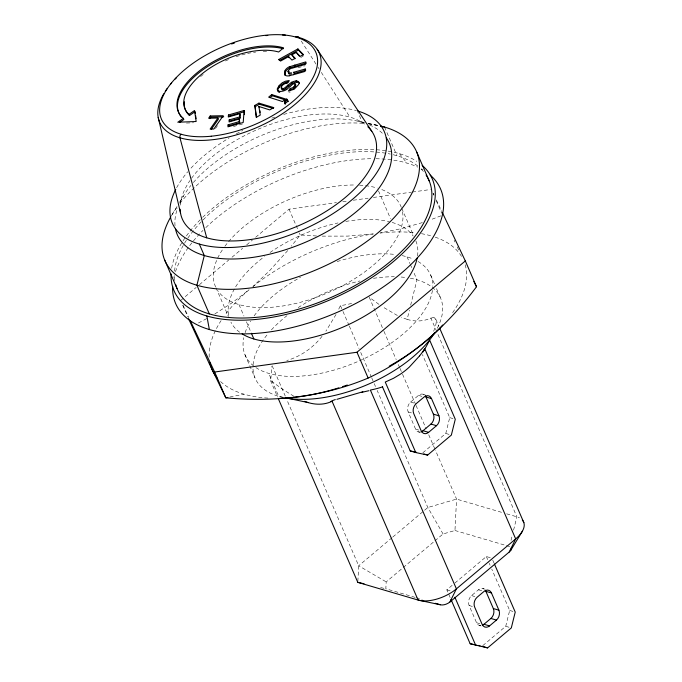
<?xml version="1.0" encoding="UTF-8"?>
<svg xmlns="http://www.w3.org/2000/svg" width="682" height="682" viewBox="0 0 682 682"><rect width="100%" height="100%" fill="white"/><g stroke="black" fill="none" stroke-linecap="round" stroke-linejoin="round"><path stroke-width="0.51" stroke-dasharray="3.41 2.56" d="M434.937 540.817L443.061 533.972L454.962 530.494L456.565 499.105L435.466 450.333M357.854 581.311L358.698 565.77L286.934 399.95M415.116 597.355L385.824 588.762L386.191 581.891L402.44 568.2M436.753 331.665L430.853 318.025C423.513 321.614 414.869 321.759 407.137 319.381L409.405 310.25M410.666 305.169L416.966 279.791L413.659 272.144M422.866 452.771L445.781 433.454L449.711 417.623L422.405 354.529M511.031 540.366L512.301 535.251M513.572 530.127L516.871 516.82L437.179 332.646M482.822 645.598L505.737 626.289L509.667 610.45L491.756 569.061M433.701 331.256C434.792 327.249 438.603 320.463 434.033 317.497M351.656 303.43A89.325 75.063 3.1 0 1 340.454 305.596L338.289 310.054M336.03 314.479L325.885 331.213M172.137 214.532L177.508 205.708M179.664 202.179L183.424 196.007M215.521 128.497L217.865 125.173M316.542 235.981L300.208 234.975L291.367 246.176M322.057 336.286C313.149 347.76 300.736 356.456 286.764 360.539M287.744 250.55L269.629 270.669L253.15 286.321M180.696 300.481L196.169 287.437M199.425 284.692L228.76 259.97M232.016 257.225L242.604 248.299M246.679 244.872L252.383 240.064M255.639 237.319L289.04 209.169L336.482 202.58M420.223 432.03A7.212 5.354 -73.6 0 1 415.602 429.14L408.16 411.937A7.212 5.354 -73.6 0 1 410.615 402.039L418.518 395.381A7.212 5.354 -73.6 0 1 424.034 394.648M392.048 537.672L358.698 565.77L386.191 581.891M392.858 536.981L423.769 510.937M424.579 510.247L427.836 507.51L456.565 499.105L502.566 512.617M403.258 567.518L434.127 541.499M450.163 597.534L446.829 589.836L454.084 583.724M454.894 583.042L486.343 556.546L491.91 558.174M480.759 625.624A7.212 5.354 -73.6 0 1 476.556 622.709L469.105 605.497A7.212 5.354 -73.6 0 1 471.569 595.599L478.483 589.777A7.212 5.354 -73.6 0 1 483.998 589.043M214.847 313.933L232.272 302.68L249.075 289.799A137.099 68.55 -23.4 0 0 224.583 315.604M300.702 57.527L303.115 56.197M206.731 318.596L197.448 323.507M440.939 215.836L430.521 219.792M422.346 222.596L401.323 228.641L380.42 232.894M233.525 126.52L243.704 123.621M298.008 67.748L305.101 65.736M229.885 397.018L244.071 394.196M290.251 92.07L288.827 92.189M342.807 201.702L348.076 200.968M353.344 200.235L368.11 198.189M373.378 197.456L411.331 192.179M412.38 192.034L430.299 189.545M373.284 233.935L347.641 236.1L320.352 236.134M186.459 123.058L193.594 122.769M358.101 121.251L364.231 122.538M368.323 123.399L378.544 125.548M364.341 122.786L362.312 122.351L357.769 111.839M368.391 123.638L378.501 125.786M282.783 397.197L278.691 396.327L268.759 373.386M380.633 587.569L385.824 588.762M423.241 394.264L425.099 394.81M418.518 395.381L422.235 396.472M410.615 402.039L414.332 403.13M449.711 417.623L453.419 418.714M408.16 411.937L411.868 413.028M445.781 433.454L451.348 435.09M415.602 429.14L419.319 430.231M418.305 431.834L420.155 432.379M506.649 513.819L516.871 516.82A28.866 14.433 -23.4 0 1 519.42 517.817M454.962 530.494L505.464 545.319M506.479 545.617L509.505 546.512A7.212 3.606 -23.4 0 1 509.838 546.623M482.762 588.523L484.621 589.069M478.483 589.777L484.049 591.413M471.569 595.599L477.136 597.236M446.829 589.836L452.396 591.473M509.667 610.45L513.376 611.541M469.105 605.497L474.672 607.133M416.122 597.654L422.184 599.435M505.737 626.289L511.304 627.926M476.556 622.709L482.123 624.337M479.25 625.403L481.108 625.94M407.137 319.381L401.221 317.241M397.393 315.502L382.235 306.61M293.925 396.293L282.655 389.311L270.422 380.428A89.325 18.712 73.7 0 0 271.41 366.387M378.979 304.385L370.002 297.812M399.456 153.672L406.89 163.058M301.282 41.065L317.309 66.12M317.88 67.015L319.031 68.805M321.316 72.386L349.943 117.125M443.061 533.972L427.836 507.51L377.18 390.454M433.172 193.211L434.076 195.12M436.335 199.894L441.774 211.335M182.955 305.246L188.846 317.65M458.688 249.962L456.659 245.622M454.118 240.2L454.979 242.042M433.01 193.219L433.837 195.137M436.318 200.866L441.697 213.296M384.58 127.074L396.984 155.752M401.758 208.325L413.343 235.085M430.717 275.23L434.852 284.795M436.506 288.614L440.64 298.17M435.875 319.406L438.841 326.252M378.501 190.9L390.496 218.615M407.043 256.85L409.933 263.542M410.351 264.497L412.005 268.324M492.736 560.101L493.99 562.991M486.343 556.546L488.841 562.318M489.258 563.281L490.085 565.207M369.192 297.19L383.54 330.352M383.966 331.333L396.208 359.619M398.314 364.495L399.584 367.419M400.002 368.399L402.116 373.276M402.533 374.248L415.619 404.486M416.046 405.466L426.173 428.876M428.705 434.732L435.039 449.361M340.454 305.587L342.569 310.463M342.986 311.444L348.903 325.101M349.32 326.073L359.03 348.511M360.718 352.415L371.272 376.796M371.69 377.768L373.804 382.653M374.23 383.625L375.492 386.549M289.04 209.169L298.972 232.11M299.381 233.065L300.208 234.975M272.161 365.808L285.247 396.046M238.981 304.564L243.943 316.03M246.424 321.768L250.976 332.279M270.422 380.428L277.591 397.009M216.015 287.813L228.419 316.482M244.966 354.717L254.898 377.658M182.759 305.255L187.72 316.729M410.325 278.213A101.021 50.511 -23.4 0 1 437.196 328.383M283.61 397.563A101.021 50.511 -23.4 0 1 252.996 368.732M253.082 364.768A101.021 50.511 -23.4 0 1 267.506 334.342M271.402 329.892A101.021 50.511 -23.4 0 1 286.952 315.681M298.196 307.608A101.021 50.511 -23.4 0 1 359.917 280.958M373.489 278.316A101.021 50.511 -23.4 0 1 394.324 276.756M401.195 277.037A101.021 50.511 -23.4 0 1 406.77 277.634M418.057 261.504A101.021 50.511 -23.4 0 1 432.755 286.414M432.405 290.438A101.021 50.511 -23.4 0 1 328.025 371.681A101.021 50.511 -23.4 0 1 243.755 337.726M245.128 332.654A101.021 50.511 -23.4 0 1 250.533 321.248M254.105 315.885A101.021 50.511 -23.4 0 1 300.566 277.242M337.155 261.556A101.021 50.511 -23.4 0 1 395.935 254.574M402.116 255.614A101.021 50.511 -23.4 0 1 413.309 259.109M465.192 264.744A137.099 68.55 -23.4 0 1 451.825 313.788M267.966 398.092A137.099 68.55 -23.4 0 1 220.218 381.204M209.212 357.146A137.099 68.55 -23.4 0 1 221.096 320.634M252.826 286.704A137.099 68.55 -23.4 0 1 373.097 233.986M380.019 233.073A137.099 68.55 -23.4 0 1 415.347 232.792M421.416 233.67A137.099 68.55 -23.4 0 1 432.235 236.194M435.201 237.148A137.099 68.55 -23.4 0 1 461.944 257.131M171.668 268.248A140.714 70.357 -23.4 0 1 200.644 219.34M202.699 217.294A140.714 70.357 -23.4 0 1 416.821 161.387M173.833 277.608A144.32 72.156 -23.4 0 1 174.319 275.605M175.47 271.7A144.32 72.156 -23.4 0 1 202.98 230.414M205.811 227.626A144.32 72.156 -23.4 0 1 373.097 158.71M375.97 158.736A144.32 72.156 -23.4 0 1 417.708 167.116M421.195 168.889A144.32 72.156 -23.4 0 1 422.985 169.912M174.848 280.583A137.099 68.55 -23.4 0 1 174.447 276.449M174.575 271.078A137.099 68.55 -23.4 0 1 254.352 182.401A137.099 68.55 -23.4 0 1 390.3 154.072M393.224 154.737A137.099 68.55 -23.4 0 1 418.398 166.561M421.058 168.957A137.099 68.55 -23.4 0 1 423.658 171.77M175.035 225.751A115.454 57.731 -23.4 0 1 177.618 208.001M179.903 202.528A115.454 57.731 -23.4 0 1 190.909 185.427M193.356 182.512A115.454 57.731 -23.4 0 1 364.103 122.905M369.482 124.925A115.454 57.731 -23.4 0 1 383.616 134.533M176.647 187.695A115.454 57.731 -23.4 0 1 187.763 171.77M190.994 168.139A115.454 57.731 -23.4 0 1 229.135 137.943M236.322 133.825A115.454 57.731 -23.4 0 1 242.792 130.415M271.828 118.122A115.454 57.731 -23.4 0 1 274.795 117.125M283.703 114.405A115.454 57.731 -23.4 0 1 356.439 110.62M180.21 205.137A104.627 52.318 -23.4 0 1 189.928 180.585M191.548 178.266A104.627 52.318 -23.4 0 1 277.821 121.925A104.627 52.318 -23.4 0 1 364.631 124.081M415.858 240.908A101.021 50.511 -23.4 0 1 417.52 256.031M239.689 332.253A101.021 50.511 -23.4 0 1 230.925 322.185M228.589 315.169A101.021 50.511 -23.4 0 1 264.445 256.551M270.046 252.502A101.021 50.511 -23.4 0 1 338.042 222.937M345.8 221.428A101.021 50.511 -23.4 0 1 389.234 221.659M392.15 222.443A101.021 50.511 -23.4 0 1 413.181 236.049M402.533 211.838A101.021 50.511 -23.4 0 1 327.539 292.928A101.021 50.511 -23.4 0 1 217.95 290.958M215.64 286.943A101.021 50.511 -23.4 0 1 222.758 249.297M224.872 246.313A101.021 50.511 -23.4 0 1 355.612 185.01M359.559 185.154A101.021 50.511 -23.4 0 1 377.257 188.027M381.809 189.579A101.021 50.511 -23.4 0 1 401.306 207.354M430.7 318.4A29.079 8.491 -61 0 1 433.982 317.59M171.361 215.844A137.099 68.55 -23.4 0 1 177.03 207.183M179.903 203.389A137.099 68.55 -23.4 0 1 363.165 123.34M367.948 123.792A137.099 68.55 -23.4 0 1 377.896 125.394M200.559 76.665A58.447 29.224 -23.4 0 1 205.026 73.042M225.375 60.988A58.447 29.224 -23.4 0 1 230.235 58.899M236.177 56.691A58.447 29.224 -23.4 0 1 255.81 52.037M263.192 51.423A58.447 29.224 -23.4 0 1 266.705 51.397"/><path stroke-width="1.02" d="M284.863 100.552L284.803 103.826L288.111 101.115L286.73 99.026L284.863 100.552L285.315 104.158M284.846 71.022L284.658 74.329M288.102 71.354L288.699 73.025L291.572 72.863M288.597 72.505L289.151 74.15L291.811 74.074M289.876 67.859A6.999 3.495 -23.4 0 0 285.4 72.156L285.11 75.352M228.444 114.977L228.939 116.128L244.599 111.66L244.105 110.51L228.444 114.977L228.291 116.997L239.8 113.715L240.294 114.857L240.047 118.114L229.706 121.064L229.212 119.913L239.553 116.963L239.8 113.715M229.212 119.913L229.058 121.933L239.399 118.983L239.697 122.777L228.589 125.948L228.095 124.806L239.203 121.635L239.399 118.983M228.095 124.806L227.941 126.826L243.21 122.47L244.105 110.51M244.378 114.644L244.531 112.658M293.354 72.386L305.246 69.001L305.059 71.422L293.473 74.713M281.248 87.177L281.257 87.143A5.686 2.847 -23.4 0 1 281.47 86.708L281.555 86.563A6.632 3.316 -23.4 0 1 281.802 86.188M281.743 88.319L281.76 88.285A5.686 2.847 -23.4 0 1 281.964 87.859L281.981 87.825M278.444 398.961L357.794 582.343L418.1 600.058L440.367 604.772A7.212 3.606 -23.4 0 0 449.941 601.976L456.411 588.856L515.677 538.916A28.866 14.433 -23.4 0 0 522.293 519.957M449.941 601.976L509.207 552.036L515.677 538.916L429.651 340.122L427.375 344.41A125.454 93.127 -73.6 0 1 423.011 351.938M295.204 85.088L294.726 85.847M295.69 86.256L295.221 86.998M423.735 350.565L424.076 349.96M304.701 401.374C313.37 404.852 323.541 405.466 332.074 401.263L418.1 600.058A28.866 14.433 -23.4 0 0 456.411 588.856L370.386 390.061L374.162 389.252A124.934 92.743 -73.6 0 0 382.483 386.865L382.653 386.558M510.741 550.34L522.344 531.269M293.899 86.946A3.623 1.816 -23.4 0 1 290.438 88.328L288.333 91.047L294.164 89.257L298.537 84.645A8.781 4.39 -23.4 0 0 298.69 84.355L298.844 84.005A7.971 3.981 -23.4 0 0 299.074 83.11L299.083 83.016A5.985 2.992 -23.4 0 0 296.525 80.996M289.773 90.842L290.941 89.461A3.623 1.816 -23.4 0 0 294.402 88.089M217.908 118.046L210.116 129.086L213.85 129.009L223.236 115.71L210.218 115.966L208.624 118.225L217.908 118.046L218.402 119.188L211.215 129.384M209.655 118.617L210.712 117.116L223.73 116.852M286.585 83.281L286.764 83.247A7.195 3.598 -23.4 0 1 287.352 83.161L289.228 80.502L285.519 81.209L282.271 82.744L279.535 85.148L277.531 88.191A8.372 4.186 -23.4 0 0 277.276 89.18A6.59 3.299 -23.4 0 0 280.2 91.379M277.779 90.331A8.372 4.186 -23.4 0 1 278.034 89.333C279.629 85.582 284.224 82.053 288.827 81.738M442.226 212.29L465.329 260.933L476.496 286.747C448.04 324.99 411.647 357.888 368.144 378.05C323.413 397.052 273.959 402.269 225.827 397.828L209.221 363.583L188.547 318.639M419.601 355.868L409.217 367.189A80.152 59.496 -73.6 0 1 400.266 374.248L393.548 378.271L385.262 382.048L415.773 452.55L427.64 455.073L451.348 435.09L455.278 419.26L424.767 348.758A102.581 76.145 -73.6 0 1 419.601 355.868M290.14 86.486L292.194 84.704A5.064 2.532 -23.4 0 1 293.124 84.056L293.362 83.946A1.782 0.895 -23.4 0 1 294.53 83.605L294.726 83.622A1.756 0.878 -23.4 0 1 294.965 83.639M287.395 85.531L291.205 82.548M287.889 86.674L291.7 83.69M289.748 86.844L287.139 89.035A7.638 3.819 -23.4 0 1 286.772 89.299L286.687 89.359M285.622 87.126L286.926 85.949M286.96 87.518L287.207 87.296M293.78 86.895L293.814 86.87A4.927 2.464 -23.4 0 0 294.189 86.495L294.334 86.341A6.002 3.001 -23.4 0 0 294.581 86.043L295.101 87.151A6.002 3.001 -23.4 0 1 294.829 87.484L294.684 87.646A4.927 2.464 -23.4 0 1 294.309 88.021L294.309 88.021M286.721 87.731L286.312 88.097M190.201 320.506L214.66 372.014L356.976 352.244L465.329 260.933M421.05 431.842A7.212 5.354 -73.6 0 0 423.028 430.717L430.93 424.059A7.212 5.354 -73.6 0 0 433.385 414.162L425.943 396.958A7.212 5.354 -73.6 0 0 425.261 395.782M431.51 398.586A7.212 5.354 -73.6 0 0 424.085 397.018L416.182 403.676A7.212 5.354 -73.6 0 0 413.727 413.573L421.169 430.777A7.212 5.354 -73.6 0 0 428.594 432.354L436.497 425.696A7.212 5.354 -73.6 0 0 438.952 415.798L431.51 398.586L425.943 396.958M482.413 625.249A7.212 5.354 -73.6 0 0 483.973 624.277L490.887 618.455A7.212 5.354 -73.6 0 0 493.342 608.557L485.899 591.345A7.212 5.354 -73.6 0 0 485.226 590.177M491.466 592.982A7.212 5.354 -73.6 0 0 484.049 591.413L477.136 597.236A7.212 5.354 -73.6 0 0 474.672 607.133L482.123 624.337A7.212 5.354 -73.6 0 0 489.54 625.914L496.453 620.083A7.212 5.354 -73.6 0 0 498.909 610.185L491.466 592.982L485.899 591.345M450.998 599.461L470.162 643.748L487.596 647.9L511.304 627.926L515.234 612.086L494.407 563.954M285.366 101.703L287.233 100.169L286.73 99.026M271.76 94.585L268.648 97.134L282.51 101.558L285.613 99.009L271.76 94.585L272.254 95.736L285.119 99.845M269.919 97.645L272.254 95.736M285.715 88.6L284.965 87.654A4.552 2.276 -23.4 0 1 284.667 87.876L284.462 88.004A2.131 1.066 -23.4 0 1 282.57 88.694L282.484 88.669M285.664 88.643L285.408 88.839A4.552 2.276 -23.4 0 1 285.161 89.018L284.965 89.154A2.131 1.066 -23.4 0 1 283.064 89.845L282.425 88.677M189.008 114.388A58.447 29.224 -23.4 0 1 207.737 69.564A58.447 29.224 -23.4 0 1 278.631 52.003L283.567 47.834A65.668 32.83 -23.4 0 0 203.466 67.885A65.668 32.83 -23.4 0 0 183.356 118.344L177.806 122.231L196.152 121.507L194.549 110.51L189.008 114.388L189.502 115.539L195.052 111.652L195.342 113.655M179.886 122.266L183.85 119.495L183.356 118.344M291.35 82.462L292.288 81.985A5.558 2.779 -23.4 0 1 292.544 81.874L293.354 81.559A5.422 2.711 -23.4 0 1 293.789 81.414L294.394 81.252A5.303 2.651 -23.4 0 1 295.852 81.047M291.845 83.605L292.783 83.136A5.558 2.779 -23.4 0 1 293.038 83.016L293.848 82.701A5.422 2.711 -23.4 0 1 294.283 82.565L294.897 82.403A5.303 2.651 -23.4 0 1 296.346 82.198L296.985 82.19A5.985 2.992 -23.4 0 1 299.534 83.536M254.872 105.395L258.947 103.135L273.832 107.611L269.688 109.904L258.887 106.469L260.26 115.122L256.21 117.364L254.872 105.395L256.594 117.509M255.366 106.537L259.441 104.278L273.337 108.455M303.226 55.046L298.392 50.093L279.407 60.545L278.912 59.402L297.898 48.942L303.422 54.611L300.208 56.376L296.312 52.386L291.819 54.858L295.008 58.763M291.819 54.858L295.178 58.302L291.973 60.076L288.605 56.623L280.541 61.073L278.912 59.402M289.441 66.793L305.8 61.892L305.613 64.304L291.521 68.362M289.935 67.944L306.295 63.034M336.908 399.328L362.858 391.749M294.002 73.494L304.794 70.416M293.26 74.773L292.356 75.02M291.444 75.25L289.347 75.728M227.856 397.418L225.827 397.828L214.66 372.014M295.886 81.039L296.491 81.039M295.221 84.773L294.624 83.613M380.53 126.213L384.58 127.074M285.852 397.845L308.366 402.619M382.483 386.856L410.197 450.913L416.139 452.175M470.162 643.748L476.096 645.01M478.073 645.428L480.051 645.845M357.794 582.343L364.026 583.766M433.385 414.162L438.952 415.798M430.93 424.059L436.497 425.696M423.028 430.717L428.594 432.354M423.931 453.982L427.64 455.073M410.197 450.913L415.773 452.55M493.342 608.557L498.909 610.185M490.887 618.455L496.453 620.083M435.312 603.289L440.367 604.772M483.973 624.277L489.54 625.914M482.029 646.263L487.596 647.9M299.407 56.197L296.312 52.386M317.181 49.326L371.826 131.37M287.233 100.169L288.145 101.567M476.496 286.747L473.828 281.453M416.813 152.282L429.225 180.96M439.677 328.187L523.853 522.651M297.898 48.942L298.392 50.093M305.246 69.001L305.741 70.152M294.829 65.012L295.323 66.154M288.605 56.623L289.1 57.774M293.874 72.241L294.368 73.383M296.329 81.03L296.823 82.181M289.594 66.734L290.089 67.876M295.425 84.056L295.92 85.199M288.06 71.661L288.554 72.812M291.76 82.241L292.254 83.383M284.505 72.744L284.999 73.886M290.217 88.345L290.711 89.487M287.668 85.276L288.162 86.418M278.853 85.983L279.356 87.126M258.947 103.135L259.441 104.278M258.887 106.469L259.39 107.62M356.976 352.244L368.144 378.05M454.894 597.244L475.729 645.385M239.553 116.963L240.047 118.114M239.203 121.635L239.697 122.777M210.218 115.966L210.712 117.116M251.385 333.242L253.866 338.971M199.315 244.062L204.285 255.537L196.91 285.229L209.323 313.899M164.618 259.893L177.03 288.571M206.723 237.822L179.946 137.815A2.89 2.14 -73.6 0 1 181.054 134.226M158.19 117.364L180.56 213.219M206.851 315.979L209.348 329.534M259.842 110.501L260.149 112.419M195.632 115.65L196.066 118.651M295.621 36.615A86.972 43.486 -23.4 0 1 305.263 94.687A86.972 43.486 -23.4 0 1 199.613 140.432A86.972 43.486 -23.4 0 1 163.799 93.69M165.215 91.388A86.972 43.486 -23.4 0 1 167.329 88.31M170.312 84.449A86.972 43.486 -23.4 0 1 171.617 82.914M175.112 79.086A86.972 43.486 -23.4 0 1 176.612 77.569M231.59 43.998A86.972 43.486 -23.4 0 1 234.565 42.94M265.895 35.634A86.972 43.486 -23.4 0 1 267.77 35.43M282.408 34.944A86.972 43.486 -23.4 0 1 285.408 35.114M296.201 37.195A2.89 2.14 -73.6 0 1 298.989 37.484M434.639 332.825A101.021 50.511 -23.4 0 1 286.201 398.066M442.695 325.033A137.099 68.55 -23.4 0 1 389.209 366.166M347.3 385.015A137.099 68.55 -23.4 0 1 342.594 386.617M338.826 387.836A137.099 68.55 -23.4 0 1 279.876 398.279M216.833 377.478A137.099 68.55 -23.4 0 1 209.937 362.79M422.141 165.359A140.714 70.357 -23.4 0 1 330.992 299.441A140.714 70.357 -23.4 0 1 171.071 273.891M430.154 175.052A144.32 72.156 -23.4 0 1 336.669 312.569A144.32 72.156 -23.4 0 1 172.648 286.363M426.097 175.052A137.099 68.55 -23.4 0 1 331.35 297.318A137.099 68.55 -23.4 0 1 175.683 284.565M380.82 126.059A137.099 68.55 -23.4 0 1 393.932 217.814A137.099 68.55 -23.4 0 1 228.231 289.356A137.099 68.55 -23.4 0 1 170.858 216.706M386.353 137.9A115.454 57.731 -23.4 0 1 305.493 242.238A115.454 57.731 -23.4 0 1 175.393 228.325M357.351 110.885A115.454 57.731 -23.4 0 1 364.358 188.223A115.454 57.731 -23.4 0 1 227.132 247.54A115.454 57.731 -23.4 0 1 175.76 189.374M367.828 126.741A104.627 52.318 -23.4 0 1 300.199 225.009A104.627 52.318 -23.4 0 1 180.116 209.238M417.154 258.094A101.021 50.511 -23.4 0 1 343.106 327.045A101.021 50.511 -23.4 0 1 242.119 333.882M330.889 401.485A29.147 3.222 -12.8 0 1 335.297 399.55M361.937 392.338A29.079 3.026 -16.1 0 1 368.988 390.701M511.261 547.996A7.212 3.606 -23.4 0 1 509.207 552.036M288.145 71.346A3.998 1.995 -23.4 0 1 290.702 68.575M289.253 75.847A6.829 3.41 -23.4 0 1 284.607 74.347M284.906 71.013A6.999 3.495 -23.4 0 1 289.381 66.708M281.956 85.838A4.783 2.387 -23.4 0 1 286.619 83.17M282.246 88.762A3.205 1.603 -23.4 0 1 281.334 87.16M286.764 89.41A6.462 3.231 -23.4 0 1 280.694 91.414M282.749 89.905A3.205 1.603 -23.4 0 1 281.828 88.31M295.238 84.747A1.756 0.878 -23.4 0 1 295.459 84.79M279.739 92.42A6.59 3.299 -23.4 0 1 277.719 90.348M288.639 72.488A3.998 1.995 -23.4 0 1 289.219 71.226M189.502 115.539A58.447 29.224 -23.4 0 1 184.362 101.771M181.455 117.116A65.668 32.83 -23.4 0 1 205.998 67.637A65.668 32.83 -23.4 0 1 283.286 48.763M211.25 136.212A84.125 42.062 -23.4 0 0 316.482 54.006A84.125 42.062 -23.4 0 0 188.147 66.904A84.125 42.062 -23.4 0 0 211.25 136.212"/></g></svg>
